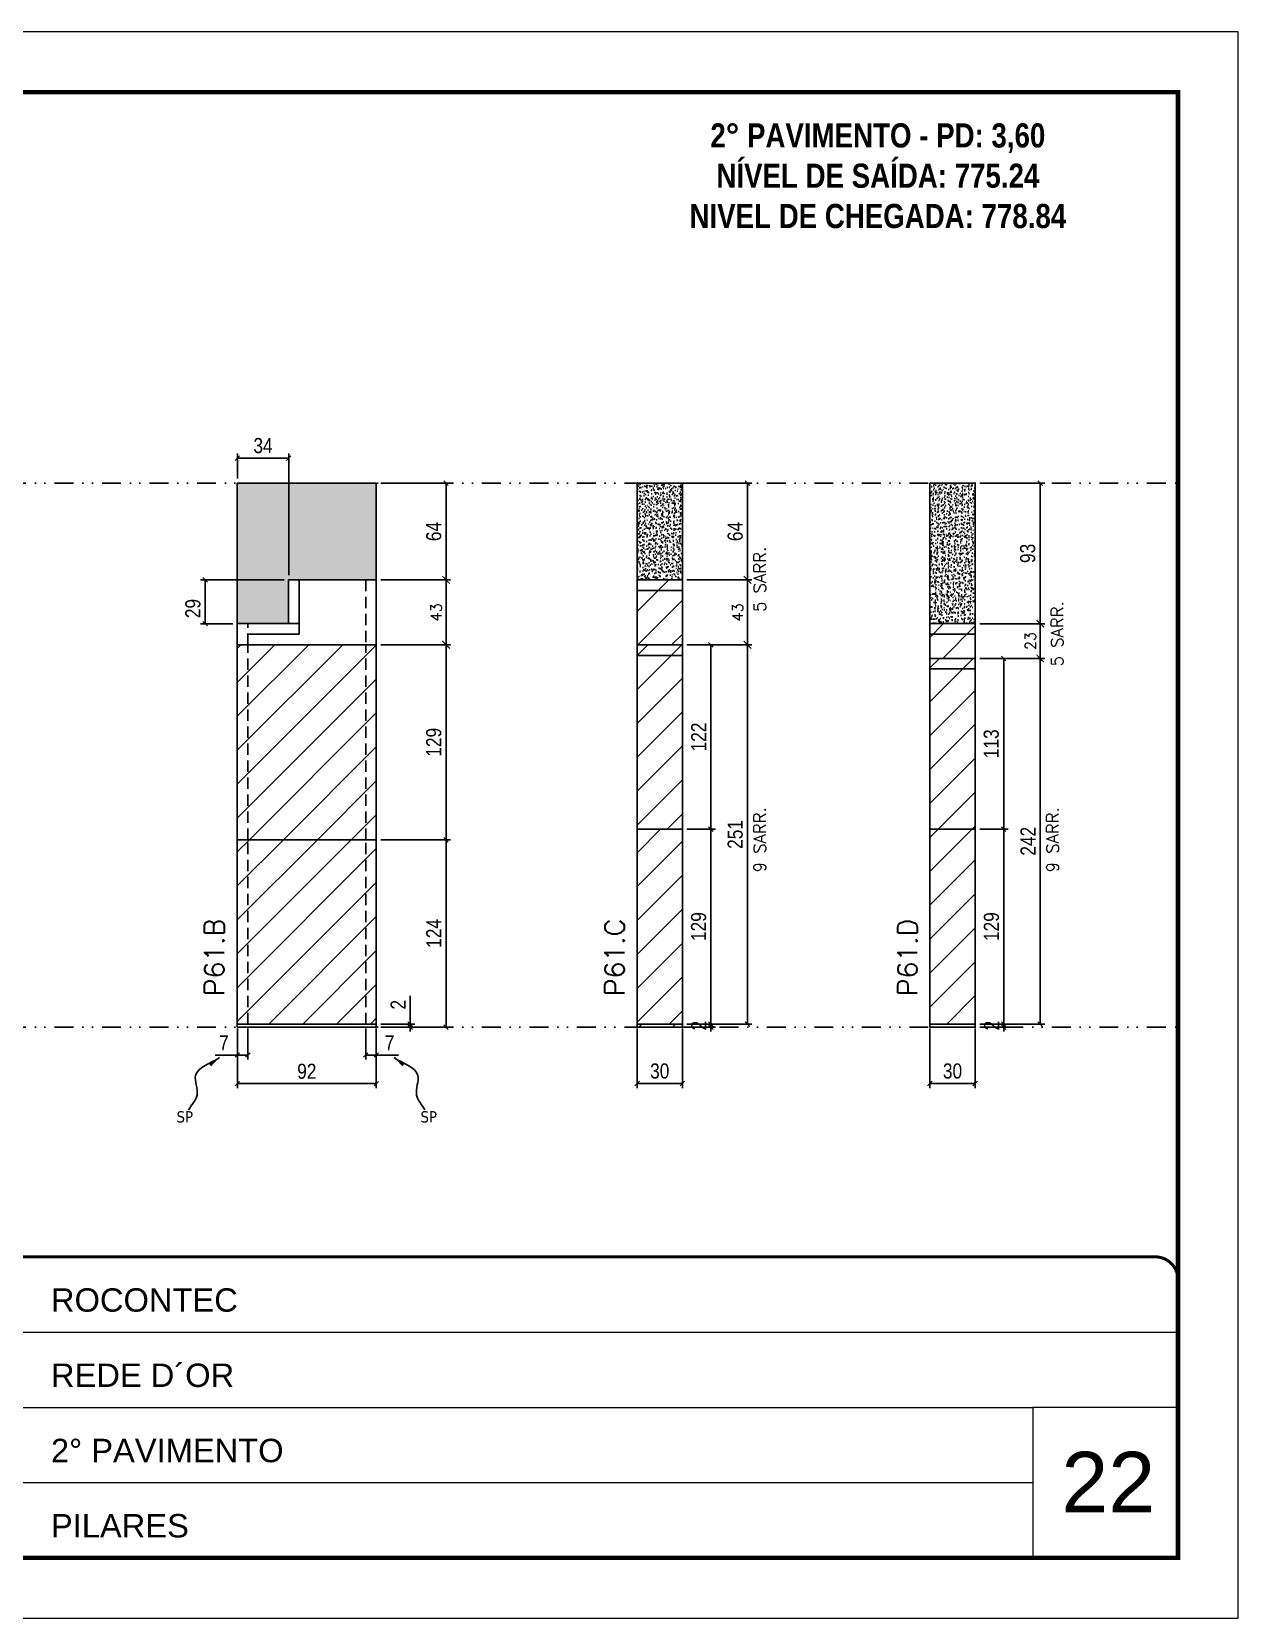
# Model space of a CAD drawing. Extents: x 2949 to 9203, y -16089 to 12527.
# Drawn here: x 5234 to 6033, y 5734 to 6784 of the extents above; entities that cross this region are included whole.
import ezdxf

# ---------------------------------------------------------------- set-up
doc = ezdxf.new("R2010")
doc.units = 0
for name, pattern in [('CONTINUO', [0]), ('DASHED', [0.75, 0.5, -0.25]), ('DIVIDE2', [0.625, 0.25, -0.125, 0, -0.125, 0, -0.125]), ('HIDDEN', [0.375, 0.25, -0.125])]:
    doc.linetypes.add(name, pattern=pattern)
for name, color, linetype, lineweight in [('CARIMBO', 255, 'Continuous', 9), ('Folhas', 255, 'Continuous', 9), ('Hachura', 251, 'Continuous', 9), ('SARRAFO DE PRESSAO', 251, 'DASHED', 9), ('Texto Seção', 7, 'Continuous', 15)]:
    doc.layers.add(name, color=color, linetype=linetype, lineweight=lineweight)
for name, color, linetype in [('COTA', 241, 'Continuous'), ('NOMENCLATURA', 7, 'Continuous'), ('Nível', 160, 'Continuous'), ('Painéis', 200, 'Continuous'), ('SARR_2.2x7', 40, 'Continuous'), ('Sarrafo de Pressão', 42, 'HIDDEN'), ('texto', 7, 'Continuous')]:
    doc.layers.add(name, color=color, linetype=linetype)
doc.styles.add('ARIAL', font='arial.ttf')
doc.styles.add('COTA TECNICA', font='techl___.ttf', dxfattribs={"height": 10})
doc.styles.add('COTA TECNICA-50', font='techl___.ttf', dxfattribs={"height": 10})
doc.styles.add('REGUA-120', font='ROMANS.shx', dxfattribs={"height": 15})
doc.styles.add('ROMANC', font='techb___.ttf', dxfattribs={"height": 2.5})
doc.styles.add('ROMANS', font='romans.shx')
doc.styles.get("Standard").update_dxf_attribs({"font": 'arial.ttf'})
doc.dimstyles.new('COTA PAINEL-50', dxfattribs={"dimtxt": 10, "dimasz": 3, "dimexe": 3, "dimexo": 3, "dimgap": 3, "dimtad": 1, "dimdec": 1, "dimzin": 12, "dimdsep": 46, "dimtxsty": 'COTA TECNICA-50', "dimblk1": 'OBLIQUE', "dimblk2": 'OBLIQUE', "dimsah": 1, "dimcen": 0.9, "dimclrd": 4, "dimclre": 4, "dimclrt": 240, "dimadec": 1, "dimazin": 3, "dimtfac": 1, "dimtdec": 1, "dimtmove": 0, "dimatfit": 3, "dimfxl": 1, "dimtolj": 1, "dimtzin": 12, "dimarcsym": 0})
doc.dimstyles.new('Cota Paínel', dxfattribs={"dimtxt": 7, "dimasz": 5, "dimexe": 3, "dimexo": 3, "dimgap": 3, "dimtad": 1, "dimdec": 1, "dimzin": 12, "dimdsep": 46, "dimtxsty": 'ROMANS', "dimblk": 'ARCHTICK', "dimcen": 0, "dimclrd": 4, "dimclre": 4, "dimclrt": 1, "dimadec": 1, "dimazin": 3, "dimtfac": 1, "dimtdec": 1, "dimtmove": 0, "dimatfit": 3, "dimldrblk": 'OBLIQUE', "dimfxl": 1, "dimtolj": 1, "dimtzin": 12, "dimarcsym": 0})
doc.dimstyles.new('PAINEL', dxfattribs={"dimtxt": 10, "dimasz": 3, "dimexe": 3, "dimexo": 3, "dimgap": 3, "dimtad": 1, "dimdec": 1, "dimzin": 12, "dimdsep": 46, "dimtxsty": 'COTA TECNICA', "dimblk1": 'OBLIQUE', "dimblk2": 'OBLIQUE', "dimsah": 1, "dimcen": 0.9, "dimclrd": 4, "dimclre": 4, "dimclrt": 240, "dimadec": 1, "dimazin": 3, "dimtfac": 1, "dimtdec": 1, "dimtmove": 0, "dimatfit": 3, "dimfxl": 1, "dimtolj": 1, "dimtzin": 12, "dimarcsym": 0})
doc.dimstyles.get("Standard").update_dxf_attribs({"dimtxt": 0.18, "dimasz": 0.18, "dimexe": 0.18, "dimexo": 0.0625, "dimgap": 0.09, "dimtad": 0, "dimtih": 1, "dimtoh": 1, "dimdec": 4, "dimzin": 0, "dimdsep": 46, "dimtxsty": 'Standard', "dimcen": 0.09, "dimadec": 0, "dimazin": 0, "dimtfac": 1, "dimtdec": 4, "dimtofl": 0, "dimtmove": 0, "dimatfit": 3, "dimfxl": 1, "dimtolj": 1, "dimtzin": 0, "dimarcsym": 0})
pattern_1 = [(45, (-126071.967, -22713.47), (-11.2253202, 11.2253202), [])]
pattern_2 = [(50, (0, -20), (5.46554, -0.4781726), [0.5715, -6.2865]), (355, (0, -20), (-1.0573026, 5.7317054), [0.4572, -5.0292175]), (100.451445, (0.4555, -20.04), (4.4082374, 5.2535326), [0.4857003, -5.3427073]), (46.1842, (0, -18.476), (8.132371, -1.26127), [0.85725, -9.42975]), (96.63556, (0.678, -18.581), (7.122124, 7.422784), [0.728551, -8.014068]), (351.18415, (0, -18.476), (7.122124, 7.422784), [0.685799, -7.543792]), (21, (0.762, -18.857), (4.5484317, -3.067956), [0.5715, -6.2865]), (326, (0.762, -18.857), (1.854061, 5.525639), [0.4572, -5.0292]), (71.451445, (1.141, -19.1127), (6.4024926, 2.457683), [0.4857003, -5.342698]), (37.5, (0, -20), (0.0926581, 2.53665117), [0, -4.96824, 0, -5.1054, 0, -5.04825]), (7.5, (0, -20), (2.0045899, 3.00541724), [0, -2.91084, 0, -4.85394, 0, -1.92405]), (327.5, (-1.6993, -20), (4.06771786, -0.1718623), [0, -1.905, 0, -5.9436, 0, -7.8867]), (317.5, (-2.4613, -20), (4.4438754, 0.7627947), [0, -2.4765, 0, -3.94716, 0, -5.6007])]

# ---------------------------------------------------------------- blocks, each defined once
blk = doc.blocks.new('9999999999')
at = {"color": 30, "linetype": 'CONTINUO'}
for p, q in [((98564.6, 34379.6), (99584, 34379.6)), ((98564.6, 34329.8), (99488, 34329.8)), ((99584, 34329.8), (99488, 34329.8)), ((99488, 34329.8), (99488, 34230.2)), ((98564.6, 34280), (99488, 34280))]:
    blk.add_line(p, q, dxfattribs=at)
at = {"color": 30, "linetype": 'CONTINUO', "const_width": 2}
blk.add_lwpolyline([(99584, 34230.2), (99584, 34414.4, 0.414214), (99569, 34429.4), (98229, 34429.4, 0.414214), (98214, 34414.4), (98214, 34245.2, 0.414214), (98229, 34230.2), (99584, 34230.2)], format="xyb", dxfattribs=at)
at = {"layer": 'Folhas'}
blk.add_lwpolyline([(98139, 34190.2), (99624, 34190.2), (99624, 35240.2), (98139, 35240.2)], close=True, dxfattribs=at)
at = {"layer": 'Folhas', "color": 30, "const_width": 3}
blk.add_lwpolyline([(98214, 34230.2), (99584, 34230.2), (99584, 35200.2), (98214, 35200.2)], close=True, dxfattribs=at)
at = {"color": 7, "linetype": 'Continuous', "ltscale": 5, "style": 'ARIAL'}
for s, height, p in [('ROCONTEC', 15.48, (98837.7, 34393.1)), ('REDE D´OR', 15.48, (98837.7, 34343.3)), ('2° PAVIMENTO', 15.483, (98837.7, 34293.5)), ('PILARES', 15.48, (98837.7, 34243.7))]:
    blk.add_text(s, height=height, dxfattribs=at).set_placement(p)
blk = doc.blocks.new('_Oblique')
at = {"color": 0, "linetype": 'ByBlock', "lineweight": -2}
blk.add_line((-0.5, -0.5), (0.5, 0.5), dxfattribs=at)
blk = doc.blocks.new('*D693')
at = {"layer": 'COTA', "color": 4, "lineweight": -2, "transparency": 16777216}
for p, q in [((5369.7, 6124.1), (5369.7, 6084.7)), ((5461.7, 6124.1), (5461.7, 6084.7)), ((5369.7, 6087.7), (5461.7, 6087.7))]:
    blk.add_line(p, q, dxfattribs=at)
at = {"layer": 'Defpoints', "color": 0, "transparency": 16777216}
for p in [(5369.7, 6127.1), (5461.7, 6127.1), (5461.7, 6087.7)]:
    blk.add_point(p, dxfattribs=at)
at = {"layer": 'COTA', "color": 4, "lineweight": -2, "transparency": 16777216, "xscale": 3, "yscale": 3, "zscale": 3, "rotation": 180}
blk.add_blockref('_Oblique', (5369.7, 6087.7), dxfattribs=at)
at = {"layer": 'COTA', "color": 4, "lineweight": -2, "transparency": 16777216, "xscale": 3, "yscale": 3, "zscale": 3}
blk.add_blockref('_Oblique', (5461.7, 6087.7), dxfattribs=at)
at = {"layer": 'COTA', "color": 240, "transparency": 16777216, "insert": (5415.7, 6095.8), "char_height": 10, "attachment_point": 5, "style": 'COTA TECNICA'}
blk.add_mtext('\\A1;92', dxfattribs=at)
blk = doc.blocks.new('*D694')
at = {"layer": 'COTA', "color": 4, "lineweight": -2, "transparency": 16777216}
for p, q in [((5369.7, 6122.1), (5369.7, 6103.6)), ((5376.7, 6124.1), (5376.7, 6103.6)), ((5369.7, 6106.6), (5354.9, 6106.6)), ((5376.7, 6106.6), (5369.7, 6106.6))]:
    blk.add_line(p, q, dxfattribs=at)
at = {"layer": 'Defpoints', "color": 0, "transparency": 16777216}
for p in [(5369.7, 6125.1), (5376.7, 6127.1), (5369.7, 6106.6)]:
    blk.add_point(p, dxfattribs=at)
at = {"layer": 'COTA', "color": 4, "lineweight": -2, "transparency": 16777216, "xscale": 3, "yscale": 3, "zscale": 3, "rotation": 180}
blk.add_blockref('_Oblique', (5369.7, 6106.6), dxfattribs=at)
at = {"layer": 'COTA', "color": 4, "lineweight": -2, "transparency": 16777216, "xscale": 3, "yscale": 3, "zscale": 3}
blk.add_blockref('_Oblique', (5376.7, 6106.6), dxfattribs=at)
at = {"layer": 'COTA', "color": 240, "transparency": 16777216, "insert": (5360.8, 6114.7), "char_height": 10, "attachment_point": 5, "style": 'COTA TECNICA-50'}
blk.add_mtext('\\A1;7', dxfattribs=at)
blk = doc.blocks.new('*D695')
at = {"layer": 'COTA', "color": 4, "lineweight": -2, "transparency": 16777216}
for p, q in [((5454.7, 6124.1), (5454.7, 6103.6)), ((5461.7, 6122.1), (5461.7, 6103.6)), ((5454.7, 6106.6), (5461.7, 6106.6)), ((5461.7, 6106.6), (5476.4, 6106.6))]:
    blk.add_line(p, q, dxfattribs=at)
at = {"layer": 'Defpoints', "color": 0, "transparency": 16777216}
for p in [(5454.7, 6127.1), (5461.7, 6125.1), (5461.7, 6106.6)]:
    blk.add_point(p, dxfattribs=at)
at = {"layer": 'COTA', "color": 4, "lineweight": -2, "transparency": 16777216, "xscale": 3, "yscale": 3, "zscale": 3, "rotation": 180}
blk.add_blockref('_Oblique', (5454.7, 6106.6), dxfattribs=at)
at = {"layer": 'COTA', "color": 4, "lineweight": -2, "transparency": 16777216, "xscale": 3, "yscale": 3, "zscale": 3}
blk.add_blockref('_Oblique', (5461.7, 6106.6), dxfattribs=at)
at = {"layer": 'COTA', "color": 240, "transparency": 16777216, "insert": (5470.5, 6114.7), "char_height": 10, "attachment_point": 5, "style": 'COTA TECNICA-50'}
blk.add_mtext('\\A1;7', dxfattribs=at)
blk = doc.blocks.new('*D696')
at = {"layer": 'COTA', "color": 4, "lineweight": -2, "transparency": 16777216}
for p, q in [((5464.7, 6249.1), (5510.9, 6249.1)), ((5507.9, 6125.1), (5507.9, 6249.1)), ((5464.7, 6125.1), (5510.9, 6125.1))]:
    blk.add_line(p, q, dxfattribs=at)
at = {"layer": 'Defpoints', "color": 0, "transparency": 16777216}
for p in [(5461.7, 6249.1), (5507.9, 6249.1), (5461.7, 6125.1)]:
    blk.add_point(p, dxfattribs=at)
at = {"layer": 'COTA', "color": 4, "lineweight": -2, "transparency": 16777216, "xscale": 3, "yscale": 3, "zscale": 3}
for p, rotation in [((5507.9, 6249.1), 90), ((5507.9, 6125.1), 270)]:
    blk.add_blockref('_Oblique', p, dxfattribs=dict(at, rotation=rotation))
at = {"layer": 'COTA', "color": 240, "transparency": 16777216, "insert": (5499.8, 6187.1), "char_height": 10, "attachment_point": 5, "rotation": 90, "style": 'COTA TECNICA-50'}
blk.add_mtext('\\A1;124', dxfattribs=at)
blk = doc.blocks.new('*D697')
at = {"layer": 'COTA', "color": 4, "lineweight": -2, "transparency": 16777216}
for p, q in [((5484.2, 6127.1), (5484.2, 6145.9)), ((5464.7, 6127.1), (5487.2, 6127.1)), ((5464.7, 6125.1), (5487.2, 6125.1)), ((5484.2, 6125.1), (5484.2, 6127.1)), ((5484.2, 6125.1), (5484.2, 6122.1))]:
    blk.add_line(p, q, dxfattribs=at)
at = {"layer": 'Defpoints', "color": 0, "transparency": 16777216}
for p in [(5461.7, 6127.1), (5461.7, 6125.1), (5484.2, 6125.1)]:
    blk.add_point(p, dxfattribs=at)
at = {"layer": 'COTA', "color": 4, "lineweight": -2, "transparency": 16777216, "xscale": 3, "yscale": 3, "zscale": 3}
for p, rotation in [((5484.2, 6127.1), 270), ((5484.2, 6125.1), 90)]:
    blk.add_blockref('_Oblique', p, dxfattribs=dict(at, rotation=rotation))
at = {"layer": 'COTA', "color": 240, "transparency": 16777216, "insert": (5476.2, 6139.9), "char_height": 10, "attachment_point": 5, "rotation": 90, "style": 'COTA TECNICA-50'}
blk.add_mtext('\\A1;2', dxfattribs=at)
blk = doc.blocks.new('*D708')
at = {"layer": 'COTA', "color": 4, "linetype": 'ByBlock', "lineweight": -2, "transparency": 16777216}
for p, q in [((5464.7, 6378.1), (5510.9, 6378.1)), ((5507.9, 6249.1), (5507.9, 6378.1)), ((5464.7, 6249.1), (5510.9, 6249.1))]:
    blk.add_line(p, q, dxfattribs=at)
at = {"layer": 'Defpoints', "color": 0, "linetype": 'ByBlock', "transparency": 16777216}
for p in [(5461.7, 6378.1), (5507.9, 6378.1), (5461.7, 6249.1)]:
    blk.add_point(p, dxfattribs=at)
at = {"layer": 'COTA', "color": 4, "linetype": 'ByBlock', "lineweight": -2, "transparency": 16777216, "xscale": 3, "yscale": 3, "zscale": 3}
for p, rotation in [((5507.9, 6378.1), 90), ((5507.9, 6249.1), 270)]:
    blk.add_blockref('_Oblique', p, dxfattribs=dict(at, rotation=rotation))
at = {"layer": 'COTA', "color": 240, "linetype": 'ByBlock', "transparency": 16777216, "insert": (5499.8, 6313.6), "char_height": 10, "attachment_point": 5, "rotation": 90, "style": 'COTA TECNICA'}
blk.add_mtext('\\A1;129', dxfattribs=at)
blk = doc.blocks.new('*D685')
at = {"layer": 'COTA', "color": 4, "lineweight": -2, "transparency": 16777216}
for p, q in [((5634.4, 6124.1), (5634.4, 6084.8)), ((5664.4, 6124.1), (5664.4, 6084.8)), ((5634.4, 6087.8), (5664.4, 6087.8))]:
    blk.add_line(p, q, dxfattribs=at)
at = {"layer": 'Defpoints', "color": 0, "transparency": 16777216}
for p in [(5634.4, 6127.1), (5664.4, 6127.1), (5664.4, 6087.8)]:
    blk.add_point(p, dxfattribs=at)
at = {"layer": 'COTA', "color": 4, "lineweight": -2, "transparency": 16777216, "xscale": 3, "yscale": 3, "zscale": 3, "rotation": 180}
blk.add_blockref('_Oblique', (5634.4, 6087.8), dxfattribs=at)
at = {"layer": 'COTA', "color": 4, "lineweight": -2, "transparency": 16777216, "xscale": 3, "yscale": 3, "zscale": 3}
blk.add_blockref('_Oblique', (5664.4, 6087.8), dxfattribs=at)
at = {"layer": 'COTA', "color": 240, "transparency": 16777216, "insert": (5649.4, 6096), "char_height": 10, "attachment_point": 5, "style": 'COTA TECNICA'}
blk.add_mtext('\\A1;30', dxfattribs=at)
blk = doc.blocks.new('*D686')
at = {"layer": 'COTA', "color": 4, "lineweight": -2, "transparency": 16777216}
for p, q in [((5667.4, 6127.1), (5686.3, 6127.1)), ((5667.4, 6125.1), (5686.3, 6125.1)), ((5683.3, 6127.1), (5683.3, 6130.1)), ((5683.3, 6125.1), (5683.3, 6127.1)), ((5683.3, 6125.1), (5683.3, 6122.1))]:
    blk.add_line(p, q, dxfattribs=at)
at = {"layer": 'Defpoints', "color": 0, "transparency": 16777216}
for p in [(5664.4, 6127.1), (5664.4, 6125.1), (5683.3, 6127.1)]:
    blk.add_point(p, dxfattribs=at)
at = {"layer": 'COTA', "color": 4, "lineweight": -2, "transparency": 16777216, "xscale": 3, "yscale": 3, "zscale": 3}
for p, rotation in [((5683.3, 6127.1), 270), ((5683.3, 6125.1), 90)]:
    blk.add_blockref('_Oblique', p, dxfattribs=dict(at, rotation=rotation))
at = {"layer": 'COTA', "color": 240, "transparency": 16777216, "insert": (5675.3, 6126.1), "char_height": 10, "attachment_point": 5, "rotation": 90, "style": 'COTA TECNICA-50'}
blk.add_mtext('\\A1;2', dxfattribs=at)
blk = doc.blocks.new('*D704')
at = {"layer": 'COTA', "color": 4, "linetype": 'ByBlock', "lineweight": -2, "transparency": 16777216}
for p, q in [((5667.4, 6378.1), (5710.5, 6378.1)), ((5707.5, 6127.1), (5707.5, 6378.1)), ((5667.4, 6127.1), (5710.5, 6127.1))]:
    blk.add_line(p, q, dxfattribs=at)
at = {"layer": 'Defpoints', "color": 0, "linetype": 'ByBlock', "transparency": 16777216}
for p in [(5664.4, 6378.1), (5707.5, 6378.1), (5664.4, 6127.1)]:
    blk.add_point(p, dxfattribs=at)
at = {"layer": 'COTA', "color": 4, "linetype": 'ByBlock', "lineweight": -2, "transparency": 16777216, "xscale": 3, "yscale": 3, "zscale": 3}
for p, rotation in [((5707.5, 6378.1), 90), ((5707.5, 6127.1), 270)]:
    blk.add_blockref('_Oblique', p, dxfattribs=dict(at, rotation=rotation))
at = {"layer": 'COTA', "color": 240, "linetype": 'ByBlock', "transparency": 16777216, "insert": (5699.4, 6252.6), "char_height": 10, "attachment_point": 5, "rotation": 90, "style": 'COTA TECNICA'}
blk.add_mtext('\\A1;251', dxfattribs=at)
blk = doc.blocks.new('*D705')
at = {"layer": 'COTA', "color": 4, "linetype": 'ByBlock', "lineweight": -2, "transparency": 16777216}
for p, q in [((5667.4, 6256.1), (5686.3, 6256.1)), ((5683.3, 6127.1), (5683.3, 6256.1)), ((5667.4, 6127.1), (5686.3, 6127.1))]:
    blk.add_line(p, q, dxfattribs=at)
at = {"layer": 'Defpoints', "color": 0, "linetype": 'ByBlock', "transparency": 16777216}
for p in [(5664.4, 6256.1), (5683.3, 6256.1), (5664.4, 6127.1)]:
    blk.add_point(p, dxfattribs=at)
at = {"layer": 'COTA', "color": 4, "linetype": 'ByBlock', "lineweight": -2, "transparency": 16777216, "xscale": 3, "yscale": 3, "zscale": 3}
for p, rotation in [((5683.3, 6256.1), 90), ((5683.3, 6127.1), 270)]:
    blk.add_blockref('_Oblique', p, dxfattribs=dict(at, rotation=rotation))
at = {"layer": 'COTA', "color": 240, "linetype": 'ByBlock', "transparency": 16777216, "insert": (5675.2, 6191.6), "char_height": 10, "attachment_point": 5, "rotation": 90, "style": 'COTA TECNICA'}
blk.add_mtext('\\A1;129', dxfattribs=at)
blk = doc.blocks.new('*D706')
at = {"layer": 'COTA', "color": 4, "linetype": 'ByBlock', "lineweight": -2, "transparency": 16777216}
for p, q in [((5667.4, 6378.1), (5686.3, 6378.1)), ((5683.3, 6256.1), (5683.3, 6378.1)), ((5667.4, 6256.1), (5686.3, 6256.1))]:
    blk.add_line(p, q, dxfattribs=at)
at = {"layer": 'Defpoints', "color": 0, "linetype": 'ByBlock', "transparency": 16777216}
for p in [(5664.4, 6378.1), (5683.3, 6378.1), (5664.4, 6256.1)]:
    blk.add_point(p, dxfattribs=at)
at = {"layer": 'COTA', "color": 4, "linetype": 'ByBlock', "lineweight": -2, "transparency": 16777216, "xscale": 3, "yscale": 3, "zscale": 3}
for p, rotation in [((5683.3, 6378.1), 90), ((5683.3, 6256.1), 270)]:
    blk.add_blockref('_Oblique', p, dxfattribs=dict(at, rotation=rotation))
at = {"layer": 'COTA', "color": 240, "linetype": 'ByBlock', "transparency": 16777216, "insert": (5675.2, 6317.1), "char_height": 10, "attachment_point": 5, "rotation": 90, "style": 'COTA TECNICA'}
blk.add_mtext('\\A1;122', dxfattribs=at)
blk = doc.blocks.new('*D674')
at = {"layer": 'COTA', "color": 4, "lineweight": -2, "transparency": 16777216}
for p, q in [((5828.3, 6124.1), (5828.3, 6084.8)), ((5858.3, 6124.1), (5858.3, 6084.8)), ((5828.3, 6087.8), (5858.3, 6087.8))]:
    blk.add_line(p, q, dxfattribs=at)
at = {"layer": 'Defpoints', "color": 0, "transparency": 16777216}
for p in [(5828.3, 6127.1), (5858.3, 6127.1), (5858.3, 6087.8)]:
    blk.add_point(p, dxfattribs=at)
at = {"layer": 'COTA', "color": 4, "lineweight": -2, "transparency": 16777216, "xscale": 3, "yscale": 3, "zscale": 3, "rotation": 180}
blk.add_blockref('_Oblique', (5828.3, 6087.8), dxfattribs=at)
at = {"layer": 'COTA', "color": 4, "lineweight": -2, "transparency": 16777216, "xscale": 3, "yscale": 3, "zscale": 3}
blk.add_blockref('_Oblique', (5858.3, 6087.8), dxfattribs=at)
at = {"layer": 'COTA', "color": 240, "transparency": 16777216, "insert": (5843.3, 6096), "char_height": 10, "attachment_point": 5, "style": 'COTA TECNICA'}
blk.add_mtext('\\A1;30', dxfattribs=at)
blk = doc.blocks.new('*D675')
at = {"layer": 'COTA', "color": 4, "lineweight": -2, "transparency": 16777216}
for p, q in [((5861.3, 6127.1), (5880.2, 6127.1)), ((5861.3, 6125.1), (5880.2, 6125.1)), ((5877.2, 6127.1), (5877.2, 6130.1)), ((5877.2, 6125.1), (5877.2, 6127.1)), ((5877.2, 6125.1), (5877.2, 6122.1))]:
    blk.add_line(p, q, dxfattribs=at)
at = {"layer": 'Defpoints', "color": 0, "transparency": 16777216}
for p in [(5858.3, 6127.1), (5858.3, 6125.1), (5877.2, 6127.1)]:
    blk.add_point(p, dxfattribs=at)
at = {"layer": 'COTA', "color": 4, "lineweight": -2, "transparency": 16777216, "xscale": 3, "yscale": 3, "zscale": 3}
for p, rotation in [((5877.2, 6127.1), 270), ((5877.2, 6125.1), 90)]:
    blk.add_blockref('_Oblique', p, dxfattribs=dict(at, rotation=rotation))
at = {"layer": 'COTA', "color": 240, "transparency": 16777216, "insert": (5869.2, 6126.1), "char_height": 10, "attachment_point": 5, "rotation": 90, "style": 'COTA TECNICA-50'}
blk.add_mtext('\\A1;2', dxfattribs=at)
blk = doc.blocks.new('*D700')
at = {"layer": 'COTA', "color": 4, "linetype": 'ByBlock', "lineweight": -2, "transparency": 16777216}
for p, q in [((5861.3, 6369.1), (5904.4, 6369.1)), ((5901.4, 6127.1), (5901.4, 6369.1)), ((5861.3, 6127.1), (5904.4, 6127.1))]:
    blk.add_line(p, q, dxfattribs=at)
at = {"layer": 'Defpoints', "color": 0, "linetype": 'ByBlock', "transparency": 16777216}
for p in [(5858.3, 6369.1), (5901.4, 6369.1), (5858.3, 6127.1)]:
    blk.add_point(p, dxfattribs=at)
at = {"layer": 'COTA', "color": 4, "linetype": 'ByBlock', "lineweight": -2, "transparency": 16777216, "xscale": 3, "yscale": 3, "zscale": 3}
for p, rotation in [((5901.4, 6369.1), 90), ((5901.4, 6127.1), 270)]:
    blk.add_blockref('_Oblique', p, dxfattribs=dict(at, rotation=rotation))
at = {"layer": 'COTA', "color": 240, "linetype": 'ByBlock', "transparency": 16777216, "insert": (5893.3, 6248.1), "char_height": 10, "attachment_point": 5, "rotation": 90, "style": 'COTA TECNICA'}
blk.add_mtext('\\A1;242', dxfattribs=at)
blk = doc.blocks.new('*D701')
at = {"layer": 'COTA', "color": 4, "linetype": 'ByBlock', "lineweight": -2, "transparency": 16777216}
for p, q in [((5861.3, 6256.1), (5880.2, 6256.1)), ((5877.2, 6127.1), (5877.2, 6256.1)), ((5861.3, 6127.1), (5880.2, 6127.1))]:
    blk.add_line(p, q, dxfattribs=at)
at = {"layer": 'Defpoints', "color": 0, "linetype": 'ByBlock', "transparency": 16777216}
for p in [(5858.3, 6256.1), (5877.2, 6256.1), (5858.3, 6127.1)]:
    blk.add_point(p, dxfattribs=at)
at = {"layer": 'COTA', "color": 4, "linetype": 'ByBlock', "lineweight": -2, "transparency": 16777216, "xscale": 3, "yscale": 3, "zscale": 3}
for p, rotation in [((5877.2, 6256.1), 90), ((5877.2, 6127.1), 270)]:
    blk.add_blockref('_Oblique', p, dxfattribs=dict(at, rotation=rotation))
at = {"layer": 'COTA', "color": 240, "linetype": 'ByBlock', "transparency": 16777216, "insert": (5869.1, 6191.6), "char_height": 10, "attachment_point": 5, "rotation": 90, "style": 'COTA TECNICA'}
blk.add_mtext('\\A1;129', dxfattribs=at)
blk = doc.blocks.new('*D702')
at = {"layer": 'COTA', "color": 4, "linetype": 'ByBlock', "lineweight": -2, "transparency": 16777216}
for p, q in [((5861.3, 6369.1), (5880.2, 6369.1)), ((5877.2, 6256.1), (5877.2, 6369.1)), ((5861.3, 6256.1), (5880.2, 6256.1))]:
    blk.add_line(p, q, dxfattribs=at)
at = {"layer": 'Defpoints', "color": 0, "linetype": 'ByBlock', "transparency": 16777216}
for p in [(5858.3, 6369.1), (5877.2, 6369.1), (5858.3, 6256.1)]:
    blk.add_point(p, dxfattribs=at)
at = {"layer": 'COTA', "color": 4, "linetype": 'ByBlock', "lineweight": -2, "transparency": 16777216, "xscale": 3, "yscale": 3, "zscale": 3}
for p, rotation in [((5877.2, 6369.1), 90), ((5877.2, 6256.1), 270)]:
    blk.add_blockref('_Oblique', p, dxfattribs=dict(at, rotation=rotation))
at = {"layer": 'COTA', "color": 240, "linetype": 'ByBlock', "transparency": 16777216, "insert": (5869, 6312.6), "char_height": 10, "attachment_point": 5, "rotation": 90, "style": 'COTA TECNICA'}
blk.add_mtext('\\A1;113', dxfattribs=at)
blk = doc.blocks.new('_ArchTick')
at = {"color": 0, "linetype": 'ByBlock', "const_width": 0.15}
blk.add_lwpolyline([(-0.5, -0.5), (0.5, 0.5)], dxfattribs=at)
blk = doc.blocks.new('*D698')
at = {"layer": 'COTA', "color": 4, "lineweight": -2, "transparency": 16777216}
for p, q in [((5667.4, 6421.1), (5710.5, 6421.1)), ((5707.5, 6378.1), (5707.5, 6421.1)), ((5667.4, 6378.1), (5710.5, 6378.1))]:
    blk.add_line(p, q, dxfattribs=at)
at = {"layer": 'Defpoints', "color": 0, "transparency": 16777216}
for p in [(5664.4, 6421.1), (5707.5, 6421.1), (5664.4, 6378.1)]:
    blk.add_point(p, dxfattribs=at)
at = {"layer": 'COTA', "color": 4, "lineweight": -2, "transparency": 16777216, "xscale": 5, "yscale": 5, "zscale": 5}
for p, rotation in [((5707.5, 6421.1), 90), ((5707.5, 6378.1), 270)]:
    blk.add_blockref('_ArchTick', p, dxfattribs=dict(at, rotation=rotation))
at = {"layer": 'COTA', "color": 1, "transparency": 16777216, "insert": (5701, 6399.6), "char_height": 7, "attachment_point": 5, "rotation": 90, "style": 'ROMANS'}
blk.add_mtext('\\A1;43', dxfattribs=at)
blk = doc.blocks.new('*D699')
at = {"layer": 'COTA', "color": 4, "lineweight": -2, "transparency": 16777216}
for p, q in [((5861.3, 6392.1), (5904.4, 6392.1)), ((5901.4, 6369.1), (5901.4, 6392.1)), ((5861.3, 6369.1), (5904.4, 6369.1))]:
    blk.add_line(p, q, dxfattribs=at)
at = {"layer": 'Defpoints', "color": 0, "transparency": 16777216}
for p in [(5858.3, 6392.1), (5901.4, 6392.1), (5858.3, 6369.1)]:
    blk.add_point(p, dxfattribs=at)
at = {"layer": 'COTA', "color": 4, "lineweight": -2, "transparency": 16777216, "xscale": 5, "yscale": 5, "zscale": 5}
for p, rotation in [((5901.4, 6392.1), 90), ((5901.4, 6369.1), 270)]:
    blk.add_blockref('_ArchTick', p, dxfattribs=dict(at, rotation=rotation))
at = {"layer": 'COTA', "color": 1, "transparency": 16777216, "insert": (5894.9, 6380.6), "char_height": 7, "attachment_point": 5, "rotation": 90, "style": 'ROMANS'}
blk.add_mtext('\\A1;23', dxfattribs=at)
blk = doc.blocks.new('*D3127')
at = {"layer": 'COTA', "color": 4, "lineweight": -2, "transparency": 16777216}
for p, q in [((5861.3, 6485.1), (5904.4, 6485.1)), ((5901.4, 6392.1), (5901.4, 6485.1)), ((5861.3, 6392.1), (5904.4, 6392.1))]:
    blk.add_line(p, q, dxfattribs=at)
at = {"layer": 'Defpoints', "color": 0, "transparency": 16777216}
for p in [(5858.3, 6485.1), (5901.4, 6485.1), (5858.3, 6392.1)]:
    blk.add_point(p, dxfattribs=at)
at = {"layer": 'COTA', "color": 4, "lineweight": -2, "transparency": 16777216, "xscale": 3, "yscale": 3, "zscale": 3}
for p, rotation in [((5901.4, 6485.1), 90), ((5901.4, 6392.1), 270)]:
    blk.add_blockref('_Oblique', p, dxfattribs=dict(at, rotation=rotation))
at = {"layer": 'COTA', "color": 240, "transparency": 16777216, "insert": (5893.1, 6438.6), "char_height": 10, "attachment_point": 5, "rotation": 90, "style": 'COTA TECNICA-50'}
blk.add_mtext('\\A1;93', dxfattribs=at)
blk = doc.blocks.new('*D3128')
at = {"layer": 'COTA', "color": 4, "lineweight": -2, "transparency": 16777216}
for p, q in [((5667.4, 6485.1), (5710.5, 6485.1)), ((5707.5, 6421.1), (5707.5, 6485.1)), ((5667.4, 6421.1), (5710.5, 6421.1))]:
    blk.add_line(p, q, dxfattribs=at)
at = {"layer": 'Defpoints', "color": 0, "transparency": 16777216}
for p in [(5664.4, 6485.1), (5707.5, 6485.1), (5664.4, 6421.1)]:
    blk.add_point(p, dxfattribs=at)
at = {"layer": 'COTA', "color": 4, "lineweight": -2, "transparency": 16777216, "xscale": 3, "yscale": 3, "zscale": 3}
for p, rotation in [((5707.5, 6485.1), 90), ((5707.5, 6421.1), 270)]:
    blk.add_blockref('_Oblique', p, dxfattribs=dict(at, rotation=rotation))
at = {"layer": 'COTA', "color": 240, "transparency": 16777216, "insert": (5699.4, 6453.1), "char_height": 10, "attachment_point": 5, "rotation": 90, "style": 'COTA TECNICA-50'}
blk.add_mtext('\\A1;64', dxfattribs=at)
blk = doc.blocks.new('*D3131')
at = {"layer": 'COTA', "color": 4, "lineweight": -2, "transparency": 16777216}
for p, q in [((5464.7, 6421.1), (5510.9, 6421.1)), ((5507.9, 6421.1), (5507.9, 6378.1)), ((5464.7, 6378.1), (5510.9, 6378.1))]:
    blk.add_line(p, q, dxfattribs=at)
at = {"layer": 'Defpoints', "color": 0, "transparency": 16777216}
for p in [(5461.7, 6421.1), (5461.7, 6378.1), (5507.9, 6378.1)]:
    blk.add_point(p, dxfattribs=at)
at = {"layer": 'COTA', "color": 4, "lineweight": -2, "transparency": 16777216, "xscale": 5, "yscale": 5, "zscale": 5}
for p, rotation in [((5507.9, 6421.1), 90), ((5507.9, 6378.1), 270)]:
    blk.add_blockref('_ArchTick', p, dxfattribs=dict(at, rotation=rotation))
at = {"layer": 'COTA', "color": 1, "transparency": 16777216, "insert": (5501.4, 6399.6), "char_height": 7, "attachment_point": 5, "rotation": 90, "style": 'ROMANS'}
blk.add_mtext('\\A1;43', dxfattribs=at)
blk = doc.blocks.new('*D3130')
at = {"layer": 'COTA', "color": 4, "lineweight": -2, "transparency": 16777216}
for p, q in [((5464.7, 6485.1), (5510.9, 6485.1)), ((5507.9, 6421.1), (5507.9, 6485.1)), ((5464.7, 6421.1), (5510.9, 6421.1))]:
    blk.add_line(p, q, dxfattribs=at)
at = {"layer": 'Defpoints', "color": 0, "transparency": 16777216}
for p in [(5461.7, 6485.1), (5507.9, 6485.1), (5461.7, 6421.1)]:
    blk.add_point(p, dxfattribs=at)
at = {"layer": 'COTA', "color": 4, "lineweight": -2, "transparency": 16777216, "xscale": 3, "yscale": 3, "zscale": 3}
for p, rotation in [((5507.9, 6485.1), 90), ((5507.9, 6421.1), 270)]:
    blk.add_blockref('_Oblique', p, dxfattribs=dict(at, rotation=rotation))
at = {"layer": 'COTA', "color": 240, "transparency": 16777216, "insert": (5499.8, 6453.1), "char_height": 10, "attachment_point": 5, "rotation": 90, "style": 'COTA TECNICA-50'}
blk.add_mtext('\\A1;64', dxfattribs=at)
blk = doc.blocks.new('*D3132')
at = {"layer": 'COTA', "color": 4, "lineweight": -2, "transparency": 16777216}
for p, q in [((5400.7, 6421.1), (5345.4, 6421.1)), ((5348.4, 6421.1), (5348.4, 6392.1)), ((5366.7, 6392.1), (5345.4, 6392.1))]:
    blk.add_line(p, q, dxfattribs=at)
at = {"layer": 'Defpoints', "color": 0, "transparency": 16777216}
for p in [(5403.7, 6421.1), (5348.4, 6392.1), (5369.7, 6392.1)]:
    blk.add_point(p, dxfattribs=at)
at = {"layer": 'COTA', "color": 4, "lineweight": -2, "transparency": 16777216, "xscale": 3, "yscale": 3, "zscale": 3}
for p, rotation in [((5348.4, 6421.1), 90), ((5348.4, 6392.1), 270)]:
    blk.add_blockref('_Oblique', p, dxfattribs=dict(at, rotation=rotation))
at = {"layer": 'COTA', "color": 240, "transparency": 16777216, "insert": (5340.3, 6402.1), "char_height": 10, "attachment_point": 5, "rotation": 90, "style": 'COTA TECNICA-50'}
blk.add_mtext('\\A1;29', dxfattribs=at)
blk = doc.blocks.new('*D3133')
at = {"layer": 'COTA', "color": 4, "lineweight": -2, "transparency": 16777216}
for p, q in [((5369.7, 6488.1), (5369.7, 6504.7)), ((5369.7, 6501.7), (5403.7, 6501.7)), ((5403.7, 6424.1), (5403.7, 6504.7))]:
    blk.add_line(p, q, dxfattribs=at)
at = {"layer": 'Defpoints', "color": 0, "transparency": 16777216}
for p in [(5403.7, 6501.7), (5369.7, 6485.1), (5403.7, 6421.1)]:
    blk.add_point(p, dxfattribs=at)
at = {"layer": 'COTA', "color": 4, "lineweight": -2, "transparency": 16777216, "xscale": 3, "yscale": 3, "zscale": 3, "rotation": 180}
blk.add_blockref('_Oblique', (5369.7, 6501.7), dxfattribs=at)
at = {"layer": 'COTA', "color": 4, "lineweight": -2, "transparency": 16777216, "xscale": 3, "yscale": 3, "zscale": 3}
blk.add_blockref('_Oblique', (5403.7, 6501.7), dxfattribs=at)
at = {"layer": 'COTA', "color": 240, "transparency": 16777216, "insert": (5386.7, 6509.9), "char_height": 10, "attachment_point": 5, "style": 'COTA TECNICA-50'}
blk.add_mtext('\\A1;34', dxfattribs=at)

msp = doc.modelspace()

# ---------------------------------------------------------------- hatches: boundary and pattern name
at = {"layer": 'COTA', "linetype": 'ByBlock'}
h = msp.add_hatch(dxfattribs=at)
h.set_pattern_fill('AR-CONC', color=256, scale=0.03)
h.set_pattern_definition(pattern_2)
h.paths.add_polyline_path([(5461.68, 6421.14), (5461.68, 6485.14), (5369.68, 6485.14), (5369.68, 6392.14), (5403.68, 6392.14), (5403.68, 6421.14)])
h = msp.add_hatch(dxfattribs=at)
h.set_pattern_fill('AR-CONC', color=256, scale=0.03)
h.set_pattern_definition(pattern_2)
h.paths.add_polyline_path([(5664.38, 6485.14), (5634.38, 6485.14), (5634.38, 6421.14), (5664.38, 6421.14)])
h = msp.add_hatch(dxfattribs=at)
h.set_pattern_fill('AR-CONC', color=256, scale=0.03)
h.set_pattern_definition(pattern_2)
h.paths.add_polyline_path([(5828.31, 6485.14), (5828.31, 6392.14), (5858.31, 6392.14), (5858.31, 6485.14)])
at = {"layer": 'Hachura', "linetype": 'ByBlock'}
h = msp.add_hatch(dxfattribs=at)
h.set_pattern_fill('ANSI31', color=256, scale=5)
h.set_pattern_definition([(45, (0, -20), (-11.22532, 11.22532), [])])
h.paths.add_polyline_path([(5664.38, 6421.14), (5634.38, 6421.14), (5634.38, 6378.14), (5664.38, 6378.14)])
h = msp.add_hatch(dxfattribs=at)
h.set_pattern_fill('ANSI31', color=256, scale=5)
h.set_pattern_definition([(45, (0, -29), (-11.22532, 11.22532), [])])
h.paths.add_polyline_path([(5858.31, 6369.14), (5858.31, 6392.14), (5828.31, 6392.14), (5828.31, 6369.14)])
h = msp.add_hatch(dxfattribs=at)
h.set_pattern_fill('ANSI31', color=256, scale=5)
h.set_pattern_definition(pattern_1)
h.paths.add_polyline_path([(5461.68, 6378.14), (5369.68, 6378.14), (5369.68, 6249.14), (5461.68, 6249.14)])
h = msp.add_hatch(dxfattribs=at)
h.set_pattern_fill('ANSI31', color=256, scale=5)
h.set_pattern_definition(pattern_1)
h.paths.add_polyline_path([(5664.38, 6378.14), (5634.38, 6378.14), (5634.38, 6256.14), (5664.38, 6256.14)])
h = msp.add_hatch(dxfattribs=at)
h.set_pattern_fill('ANSI31', color=256, scale=5)
h.set_pattern_definition(pattern_1)
h.paths.add_polyline_path([(5828.31, 6256.14), (5858.31, 6256.14), (5858.31, 6369.14), (5828.31, 6369.14)])
h = msp.add_hatch(dxfattribs=at)
h.set_pattern_fill('ANSI31', color=256, scale=5)
h.set_pattern_definition(pattern_1)
h.paths.add_polyline_path([(5461.68, 6249.14), (5369.68, 6249.14), (5369.68, 6127.14), (5461.68, 6127.14)])
h = msp.add_hatch(dxfattribs=at)
h.set_pattern_fill('ANSI31', color=256, scale=5)
h.paths.add_polyline_path([(5664.38, 6256.14), (5634.38, 6256.14), (5634.38, 6127.14), (5664.38, 6127.14)])
h = msp.add_hatch(dxfattribs=at)
h.set_pattern_fill('ANSI31', color=256, scale=5)
h.set_pattern_definition(pattern_1)
h.paths.add_polyline_path([(5858.31, 6256.14), (5828.31, 6256.14), (5828.31, 6127.14), (5858.31, 6127.14)])
h = msp.add_hatch(dxfattribs=at)
h.set_pattern_fill('ANSI31', color=256, scale=5)
h.set_pattern_definition(pattern_1)
h.paths.add_polyline_path([(5664.38, 6127.14), (5634.38, 6127.14), (5634.38, 6125.14), (5664.38, 6125.14)])

# ---------------------------------------------------------------- linework, layer by layer
at = {"layer": 'COTA', "linetype": 'ByBlock'}
for p, q in [((5461.68, 6485.14), (5369.68, 6485.14)), ((5369.68, 6485.14), (5369.68, 6392.14)), ((5461.68, 6421.14), (5461.68, 6485.14))]:
    msp.add_line(p, q, dxfattribs=at)
for points in [[(5634.38, 6421.14), (5664.38, 6421.14), (5664.38, 6485.14), (5634.38, 6485.14)], [(5828.31, 6392.14), (5858.31, 6392.14), (5858.31, 6485.14), (5828.31, 6485.14)]]:
    msp.add_lwpolyline(points, close=True, dxfattribs=at)
at = {"layer": 'Nível', "color": 4, "linetype": 'DIVIDE2', "ltscale": 50}
for p, q in [((4965.61, 6485.14), (5992.53, 6485.14)), ((4965.61, 6125.14), (5992.53, 6125.14))]:
    msp.add_line(p, q, dxfattribs=at)
at = {"layer": 'Painéis'}
for p, q in [((5403.68, 6421.14), (5403.68, 6392.14)), ((5403.68, 6421.14), (5461.68, 6421.14)), ((5461.68, 6421.14), (5461.68, 6378.14)), ((5369.68, 6378.14), (5369.68, 6392.14)), ((5403.68, 6392.14), (5369.68, 6392.14)), ((5634.38, 6378.14), (5664.38, 6378.14)), ((5664.38, 6378.14), (5634.38, 6378.14)), ((5634.38, 6378.14), (5634.38, 6378.14)), ((5664.38, 6378.14), (5664.38, 6378.14)), ((5828.31, 6369.14), (5858.31, 6369.14)), ((5858.31, 6369.14), (5828.31, 6369.14)), ((5828.31, 6369.14), (5828.31, 6369.14)), ((5858.31, 6369.14), (5858.31, 6369.14)), ((5634.38, 6256.14), (5664.38, 6256.14)), ((5828.31, 6256.14), (5858.31, 6256.14))]:
    msp.add_line(p, q, dxfattribs=at)
for points in [[(5634.38, 6421.14), (5664.38, 6421.14), (5664.38, 6378.14), (5634.38, 6378.14)], [(5828.31, 6392.14), (5858.31, 6392.14), (5858.31, 6369.14), (5828.31, 6369.14)], [(5369.68, 6249.14), (5461.68, 6249.14), (5461.68, 6378.14), (5369.68, 6378.14)], [(5634.38, 6127.14), (5664.38, 6127.14), (5664.38, 6378.14), (5634.38, 6378.14)], [(5828.31, 6127.14), (5858.31, 6127.14), (5858.31, 6369.14), (5828.31, 6369.14)], [(5369.68, 6127.14), (5461.68, 6127.14), (5461.68, 6249.14), (5369.68, 6249.14)], [(5369.68, 6127.14), (5461.68, 6127.14), (5461.68, 6125.14), (5369.68, 6125.14)], [(5634.38, 6127.14), (5664.38, 6127.14), (5664.38, 6125.14), (5634.38, 6125.14)], [(5828.31, 6127.14), (5858.31, 6127.14), (5858.31, 6125.14), (5828.31, 6125.14)]]:
    msp.add_lwpolyline(points, close=True, dxfattribs=at)
at = {"layer": 'SARR_2.2x7'}
for p, q in [((5410.68, 6421.14), (5410.68, 6392.14)), ((5634.38, 6414.14), (5664.38, 6414.14)), ((5410.68, 6385.14), (5376.68, 6385.14)), ((5403.68, 6392.14), (5410.68, 6392.14)), ((5410.68, 6392.14), (5410.68, 6385.14)), ((5828.31, 6385.14), (5858.31, 6385.14)), ((5634.38, 6371.14), (5664.38, 6371.14)), ((5828.31, 6362.14), (5858.31, 6362.14))]:
    msp.add_line(p, q, dxfattribs=at)
at = {"layer": 'Sarrafo de Pressão', "ltscale": 30}
for p, q in [((5454.68, 6421.14), (5454.68, 6378.14)), ((5376.68, 6378.14), (5376.68, 6392.14)), ((5376.68, 6249.14), (5376.68, 6378.14)), ((5454.68, 6249.14), (5454.68, 6378.14)), ((5376.68, 6127.14), (5376.68, 6249.14)), ((5454.68, 6127.14), (5454.68, 6249.14))]:
    msp.add_line(p, q, dxfattribs=at)

# ---------------------------------------------------------------- block references
at = {"layer": 'SARRAFO DE PRESSAO', "color": 6, "linetype": 'ByBlock'}
msp.add_blockref('9999999999', (-93591.44, -28456.35), dxfattribs=at)

# ---------------------------------------------------------------- texts
at = {"layer": 'CARIMBO', "style": 'ARIAL'}
msp.add_text('22', height=40, dxfattribs=at).set_placement((5915.39, 5804))
at = {"layer": 'NOMENCLATURA', "color": 2, "insert": (5793.86, 6749.92), "char_height": 16, "attachment_point": 2, "style": 'ROMANC'}
msp.add_mtext_dynamic_manual_height_columns('\\P2° PAVIMENTO - PD: 3,60\\PNÍVEL DE SAÍDA: 775.24\\PNIVEL DE CHEGADA: 778.84', width=300.2766, gutter_width=1, heights=[0], dxfattribs=at)
at = {"layer": 'texto', "color": 0, "char_height": 7.5, "attachment_point": 5}
for insert in [(5334.9, 6065.65), (5496.45, 6065.65)]:
    msp.add_mtext('{\\fTahoma|b0|i0|c0|p34;\\C4;SP}', dxfattribs=dict(at, insert=insert))
at = {"layer": 'Texto Seção', "linetype": 'Continuous', "style": 'ROMANS'}
for s, p in [('5 SARR.', (5719.65, 6399.87)), ('5 SARR.', (5916.61, 6363.84)), ('9 SARR.', (5719.65, 6227.51)), ('9 SARR.', (5913.58, 6227.51))]:
    msp.add_text(s, height=8, rotation=90, dxfattribs=at).set_placement(p)
at = {"layer": 'Texto Seção', "char_height": 13, "width": 285.3299, "attachment_point": 7, "rotation": 90, "style": 'REGUA-120'}
for s, insert in [('P61.B', (5361.01, 6145.61)), ('P61.C', (5626.05, 6145.61)), ('P61.D', (5819.98, 6145.61))]:
    msp.add_mtext(s, dxfattribs=dict(at, insert=insert))

# ---------------------------------------------------------------- dimensions: what is measured, and where the dimension line sits
at = {"layer": 'COTA'}
for base, p1, p2, picture, middle in [((5403.68, 6501.69), (5369.68, 6485.14), (5403.68, 6421.14), '*D3133', (5386.68, 6509.91)), ((5461.68, 6106.63), (5454.68, 6127.14), (5461.68, 6125.14), '*D695', (5470.54, 6114.71))]:
    dim = msp.add_linear_dim(base=base, p1=p1, p2=p2, dimstyle='COTA PAINEL-50', dxfattribs=at)
    dim.commit()
    dim.dimension.update_dxf_attribs({"geometry": picture, "text_midpoint": middle})
for base, p1, p2, angle, dimstyle, picture, middle in [((5507.91, 6485.14), (5461.68, 6421.14), (5461.68, 6485.14), 90, 'COTA PAINEL-50', '*D3130', (5499.81, 6453.14)), ((5707.47, 6485.14), (5664.38, 6421.14), (5664.38, 6485.14), 90, 'COTA PAINEL-50', '*D3128', (5699.36, 6453.14)), ((5901.39, 6485.14), (5858.31, 6392.14), (5858.31, 6485.14), 90, 'COTA PAINEL-50', '*D3127', (5893.14, 6438.64)), ((5507.91, 6378.14), (5461.68, 6421.14), (5461.68, 6378.14), 90, 'Cota Paínel', '*D3131', (5501.41, 6399.64)), ((5707.47, 6421.14), (5664.38, 6378.14), (5664.38, 6421.14), 90, 'Cota Paínel', '*D698', (5700.97, 6399.64)), ((5901.39, 6392.14), (5858.31, 6369.14), (5858.31, 6392.14), 90, 'Cota Paínel', '*D699', (5894.89, 6380.64)), ((5507.91, 6249.14), (5461.68, 6125.14), (5461.68, 6249.14), 90, 'COTA PAINEL-50', '*D696', (5499.84, 6187.14)), ((5369.68, 6106.63), (5376.68, 6127.14), (5369.68, 6125.14), 180, 'COTA PAINEL-50', '*D694', (5360.81, 6114.71))]:
    dim = msp.add_linear_dim(base=base, p1=p1, p2=p2, angle=angle, dimstyle=dimstyle, dxfattribs=at)
    dim.commit()
    dim.dimension.update_dxf_attribs({"geometry": picture, "text_midpoint": middle})
for base, p1, p2, picture, middle in [((5348.4, 6392.14), (5403.68, 6421.14), (5369.68, 6392.14), '*D3132', (5348.4, 6402.14)), ((5484.2, 6125.14), (5461.68, 6127.14), (5461.68, 6125.14), '*D697', (5484.2, 6139.89)), ((5683.29, 6127.14), (5664.38, 6125.14), (5664.38, 6127.14), '*D686', (5683.29, 6126.14)), ((5877.22, 6127.14), (5858.31, 6125.14), (5858.31, 6127.14), '*D675', (5877.22, 6126.14))]:
    dim = msp.add_linear_dim(base=base, p1=p1, p2=p2, angle=90, dimstyle='COTA PAINEL-50', dxfattribs=at)
    dim.commit()
    dim.dimension.update_dxf_attribs({"geometry": picture, "text_midpoint": middle, "dimtype": 160})
at = {"layer": 'COTA', "linetype": 'ByBlock'}
for base, p1, p2, picture, middle in [((5507.91, 6378.14), (5461.68, 6249.14), (5461.68, 6378.14), '*D708', (5499.83, 6313.64)), ((5707.47, 6378.14), (5664.38, 6127.14), (5664.38, 6378.14), '*D704', (5699.36, 6252.64)), ((5901.39, 6369.14), (5858.31, 6127.14), (5858.31, 6369.14), '*D700', (5893.32, 6248.14)), ((5683.29, 6256.14), (5664.38, 6127.14), (5664.38, 6256.14), '*D705', (5675.2, 6191.64)), ((5877.22, 6256.14), (5858.31, 6127.14), (5858.31, 6256.14), '*D701', (5869.13, 6191.64))]:
    dim = msp.add_linear_dim(base=base, p1=p1, p2=p2, angle=90, dimstyle='PAINEL', dxfattribs=at)
    dim.commit()
    dim.dimension.update_dxf_attribs({"geometry": picture, "text_midpoint": middle})
for base, p1, p2, picture, middle in [((5683.29, 6378.14), (5664.38, 6256.14), (5664.38, 6378.14), '*D706', (5675.23, 6317.14)), ((5877.22, 6369.14), (5858.31, 6256.14), (5858.31, 6369.14), '*D702', (5869, 6312.64))]:
    dim = msp.add_linear_dim(base=base, p1=p1, p2=p2, angle=90, dimstyle='PAINEL', override={"dimtmove": 1}, dxfattribs=at)
    dim.commit()
    dim.dimension.update_dxf_attribs({"geometry": picture, "text_midpoint": middle})
at = {"layer": 'COTA'}
for base, p1, p2, picture, middle in [((5461.68, 6087.69), (5369.68, 6127.14), (5461.68, 6127.14), '*D693', (5415.68, 6095.78)), ((5664.38, 6087.8), (5634.38, 6127.14), (5664.38, 6127.14), '*D685', (5649.38, 6096.02)), ((5858.31, 6087.8), (5828.31, 6127.14), (5858.31, 6127.14), '*D674', (5843.31, 6096.02))]:
    dim = msp.add_linear_dim(base=base, p1=p1, p2=p2, dimstyle='PAINEL', override={"dimarcsym": 2}, dxfattribs=at)
    dim.commit()
    dim.dimension.update_dxf_attribs({"geometry": picture, "text_midpoint": middle})

# ---------------------------------------------------------------- leaders
at = {"layer": 'COTA', "path_type": 1}
for points in [[(5357.85, 6104.96), (5342.06, 6093.13), (5342.99, 6080.12), (5337.43, 6070.34)], [(5473.5, 6104.96), (5489.29, 6093.13), (5488.36, 6080.12), (5493.92, 6070.34)]]:
    msp.add_leader(points, dimstyle='Standard', override={"dimasz": 8}, dxfattribs=at)

doc.saveas('drawing.dxf')
